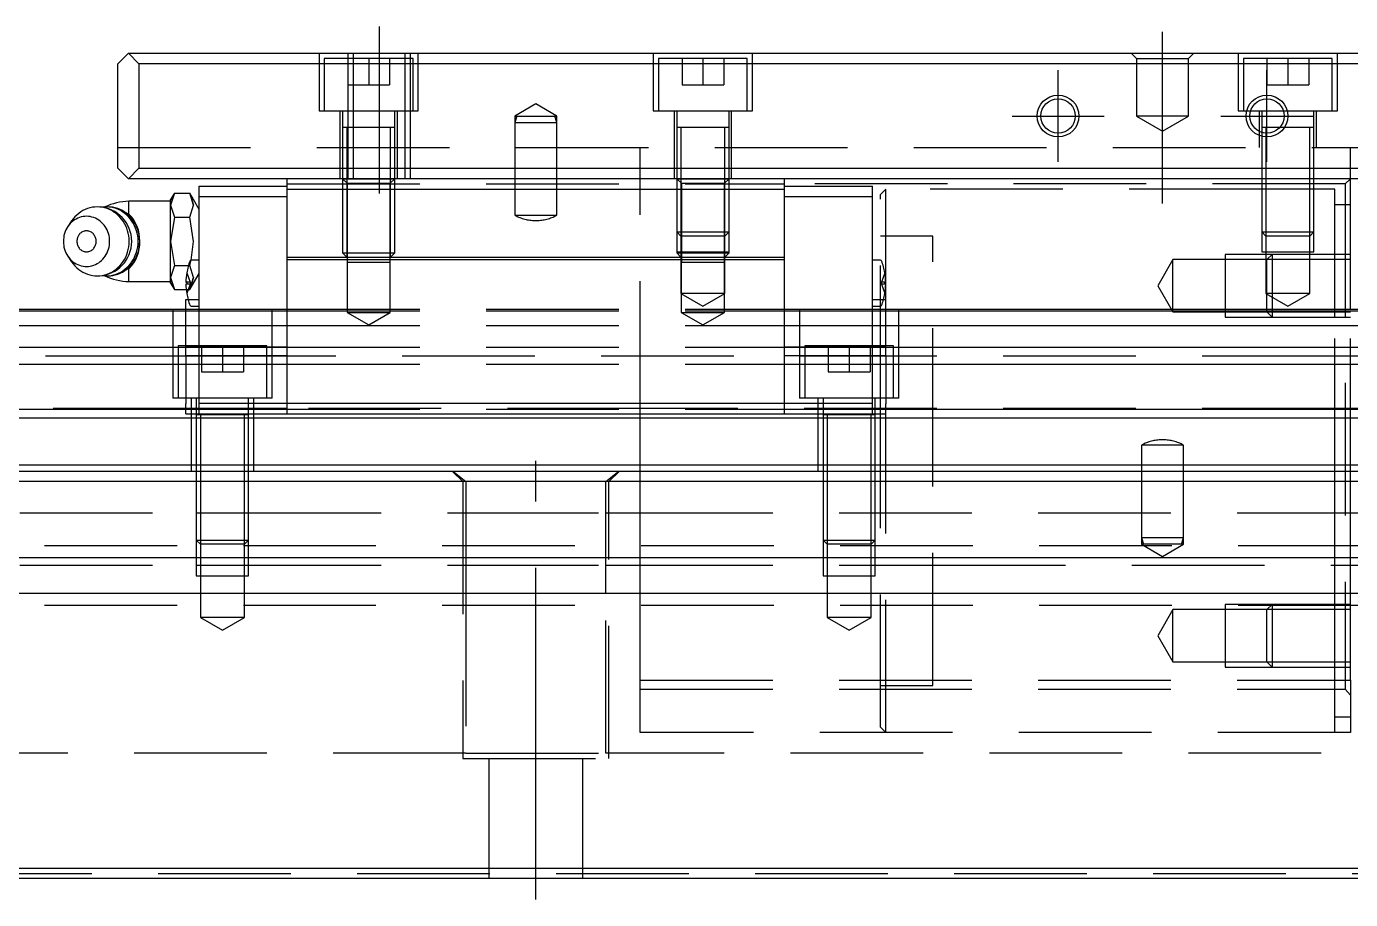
# Model space of a CAD drawing. Extents: x -13 to 794, y -395 to 120.
# Drawn here: x 121.2 to 248, y -354.8 to -271.2 of the extents above; entities that cross this region are included whole.
import ezdxf

# ---------------------------------------------------------------- set-up
doc = ezdxf.new("R2010")
doc.units = 0
doc.linetypes.add('CENTER', pattern=[50.8, 31.75, -6.35, 6.35, -6.35])
doc.linetypes.add('DASHED', pattern=[19.05, 12.7, -6.35])
doc.layers.get('0').update_dxf_attribs({"linetype": 'CONTINUOUS'})
doc.layers.add('CENTER', color=1, linetype='CENTER')

msp = doc.modelspace()

# ---------------------------------------------------------------- linework, layer by layer
at = {"color": 7, "linetype": 'CONTINUOUS'}
for p, q in [((131, -273.78), (130, -274.78)), ((132, -274.78), (131, -273.78)), ((131, -273.78), (329, -273.78)), ((130, -284.78), (130, -274.78)), ((132, -274.78), (132, -284.78)), ((328, -274.78), (132, -274.78)), ((156.5, -280.88), (151.5, -280.88)), ((156.5, -280.88), (151.5, -280.88)), ((156.5, -280.88), (151.5, -280.88)), ((188.5, -280.88), (183.5, -280.88)), ((188.5, -280.88), (183.5, -280.88)), ((188.5, -280.88), (183.5, -280.88)), ((188.5, -280.88), (183.5, -280.88)), ((241.23, -280.88), (239.5, -280.88)), ((244.5, -280.88), (239.5, -280.88)), ((241.67, -280.88), (241.23, -280.88)), ((244.5, -280.88), (241.67, -280.88)), ((130, -284.78), (131, -285.78)), ((131, -285.78), (132, -284.78)), ((132, -284.78), (328, -284.78)), ((329, -285.78), (131, -285.78)), ((137.77, -286.48), (146.2, -286.48)), ((137.77, -287.48), (137.77, -286.48)), ((146.2, -286.78), (146.2, -285.78)), ((193.8, -286.78), (193.8, -285.78)), ((193.8, -286.48), (202.23, -286.48)), ((202.23, -287.48), (202.23, -286.48)), ((248, -298.28), (248, -285.78)), ((135.4, -287.16), (135.04, -287.78)), ((135.4, -287.16), (135.04, -288.32)), ((135.4, -287.16), (135.4, -287.16)), ((135.4, -287.16), (136.87, -287.16)), ((137.22, -287.78), (136.87, -287.16)), ((137.22, -288.32), (136.87, -287.16)), ((137.77, -307.28), (137.77, -287.48)), ((137.77, -287.48), (146.2, -287.48)), ((146.2, -293.28), (146.2, -286.78)), ((146.2, -286.78), (193.8, -286.78)), ((193.8, -293.28), (193.8, -286.78)), ((193.8, -287.48), (202.23, -287.48)), ((202.23, -307.28), (202.23, -287.48)), ((126.44, -288.96), (126.24, -289.1)), ((126.64, -288.83), (126.44, -288.96)), ((126.86, -288.73), (126.64, -288.83)), ((127.08, -288.64), (126.86, -288.73)), ((127.31, -288.57), (127.08, -288.64)), ((127.55, -288.52), (127.31, -288.57)), ((127.78, -288.49), (127.55, -288.52)), ((128.02, -288.48), (127.78, -288.49)), ((128.26, -288.49), (128.02, -288.48)), ((128.5, -288.52), (128.26, -288.49)), ((128.88, -288.48), (128.47, -288.51)), ((128.73, -288.57), (128.5, -288.52)), ((128.96, -288.64), (128.73, -288.57)), ((129.03, -288.48), (128.88, -288.48)), ((129.12, -288.49), (128.88, -288.48)), ((129.19, -288.73), (128.96, -288.64)), ((129.27, -288.49), (129.03, -288.48)), ((129.36, -288.52), (129.12, -288.49)), ((129.4, -288.84), (129.19, -288.73)), ((129.51, -288.52), (129.27, -288.49)), ((129.59, -288.57), (129.36, -288.52)), ((129.61, -288.97), (129.4, -288.84)), ((129.74, -288.57), (129.51, -288.52)), ((129.82, -288.64), (129.59, -288.57)), ((129.81, -289.11), (129.61, -288.97)), ((129.97, -288.64), (129.74, -288.57)), ((130.04, -288.73), (129.82, -288.64)), ((130.2, -288.73), (129.97, -288.64)), ((130.26, -288.84), (130.04, -288.73)), ((130.42, -288.84), (130.2, -288.73)), ((130.47, -288.97), (130.26, -288.84)), ((130.28, -288.77), (131.04, -289.17)), ((130.62, -288.97), (130.42, -288.84)), ((130.67, -289.11), (130.47, -288.97)), ((130.82, -289.11), (130.62, -288.97)), ((135.04, -287.93), (131.04, -287.93)), ((131.04, -289.17), (131.04, -287.93)), ((135.04, -288.32), (135.04, -287.78)), ((135.04, -291.78), (135.04, -288.32)), ((135.04, -288.32), (135.4, -289.47)), ((136.87, -289.47), (137.22, -288.32)), ((137.77, -288.72), (137.22, -287.78)), ((125.56, -289.82), (125.2, -290.36)), ((125.31, -290.21), (125.2, -290.36)), ((125.43, -290.07), (125.31, -290.21)), ((125.56, -289.94), (125.43, -290.07)), ((125.71, -289.62), (125.56, -289.82)), ((125.69, -289.83), (125.56, -289.94)), ((125.84, -289.73), (125.69, -289.83)), ((125.88, -289.43), (125.71, -289.62)), ((125.99, -289.64), (125.84, -289.73)), ((126.05, -289.26), (125.88, -289.43)), ((126.15, -289.56), (125.99, -289.64)), ((126.24, -289.1), (126.05, -289.26)), ((126.31, -289.49), (126.15, -289.56)), ((126.48, -289.44), (126.31, -289.49)), ((126.65, -289.41), (126.48, -289.44)), ((126.82, -289.39), (126.65, -289.41)), ((127, -289.38), (126.82, -289.39)), ((127.17, -289.39), (127, -289.38)), ((127.34, -289.41), (127.17, -289.39)), ((127.51, -289.45), (127.34, -289.41)), ((127.68, -289.5), (127.51, -289.45)), ((127.84, -289.57), (127.68, -289.5)), ((128, -289.65), (127.84, -289.57)), ((128.15, -289.74), (128, -289.65)), ((128.29, -289.84), (128.15, -289.74)), ((128.43, -289.96), (128.29, -289.84)), ((128.56, -290.09), (128.43, -289.96)), ((128.67, -290.23), (128.56, -290.09)), ((128.78, -290.37), (128.67, -290.23)), ((130, -289.27), (129.81, -289.11)), ((130.17, -289.45), (130, -289.27)), ((130.34, -289.64), (130.17, -289.45)), ((130.49, -289.84), (130.34, -289.64)), ((130.62, -290.06), (130.49, -289.84)), ((130.74, -290.28), (130.62, -290.06)), ((130.86, -289.27), (130.67, -289.11)), ((130.84, -290.52), (130.74, -290.28)), ((131.01, -289.27), (130.82, -289.11)), ((131.03, -289.45), (130.86, -289.27)), ((131.19, -289.45), (131.01, -289.27)), ((131.2, -289.64), (131.03, -289.45)), ((131.35, -289.64), (131.19, -289.45)), ((131.34, -289.84), (131.2, -289.64)), ((131.48, -290.06), (131.34, -289.84)), ((131.5, -289.84), (131.35, -289.64)), ((131.59, -290.28), (131.48, -290.06)), ((131.63, -290.06), (131.5, -289.84)), ((131.69, -290.52), (131.59, -290.28)), ((131.75, -290.28), (131.63, -290.06)), ((131.85, -290.52), (131.75, -290.28)), ((135.4, -289.47), (135.04, -291.78)), ((135.4, -289.47), (136.87, -289.47)), ((137.22, -291.78), (136.87, -289.47)), ((124.8, -291.4), (124.77, -291.59)), ((124.83, -291.21), (124.8, -291.4)), ((124.88, -291.03), (124.83, -291.21)), ((124.94, -290.85), (124.88, -291.03)), ((125.02, -290.68), (124.94, -290.85)), ((125.1, -290.51), (125.02, -290.68)), ((125.2, -290.36), (125.1, -290.51)), ((126.09, -291.52), (126.08, -291.61)), ((126.12, -291.44), (126.09, -291.52)), ((126.15, -291.36), (126.12, -291.44)), ((126.19, -291.28), (126.15, -291.36)), ((126.23, -291.21), (126.19, -291.28)), ((126.28, -291.14), (126.23, -291.21)), ((126.33, -291.07), (126.28, -291.14)), ((126.39, -291.01), (126.33, -291.07)), ((126.46, -290.96), (126.39, -291.01)), ((126.52, -290.91), (126.46, -290.96)), ((126.59, -290.87), (126.52, -290.91)), ((126.67, -290.84), (126.59, -290.87)), ((126.75, -290.81), (126.67, -290.84)), ((126.82, -290.8), (126.75, -290.81)), ((126.9, -290.78), (126.82, -290.8)), ((126.99, -290.78), (126.9, -290.78)), ((127.07, -290.78), (126.99, -290.78)), ((127.15, -290.8), (127.07, -290.78)), ((127.22, -290.81), (127.15, -290.8)), ((127.3, -290.84), (127.22, -290.81)), ((127.38, -290.87), (127.3, -290.84)), ((127.45, -290.91), (127.38, -290.87)), ((127.52, -290.96), (127.45, -290.91)), ((127.58, -291.01), (127.52, -290.96)), ((127.64, -291.07), (127.58, -291.01)), ((127.69, -291.14), (127.64, -291.07)), ((127.74, -291.21), (127.69, -291.14)), ((127.79, -291.28), (127.74, -291.21)), ((127.82, -291.36), (127.79, -291.28)), ((127.85, -291.44), (127.82, -291.36)), ((127.88, -291.52), (127.85, -291.44)), ((127.9, -291.61), (127.88, -291.52)), ((128.88, -290.53), (128.78, -290.37)), ((128.96, -290.69), (128.88, -290.53)), ((129.03, -290.86), (128.96, -290.69)), ((129.09, -291.04), (129.03, -290.86)), ((129.14, -291.22), (129.09, -291.04)), ((129.18, -291.41), (129.14, -291.22)), ((129.2, -291.59), (129.18, -291.41)), ((130.92, -290.76), (130.84, -290.52)), ((130.98, -291.01), (130.92, -290.76)), ((131.03, -291.26), (130.98, -291.01)), ((131.06, -291.52), (131.03, -291.26)), ((131.07, -291.78), (131.06, -291.52)), ((131.78, -290.76), (131.69, -290.52)), ((131.84, -291.01), (131.78, -290.76)), ((131.89, -291.26), (131.84, -291.01)), ((131.93, -290.76), (131.85, -290.52)), ((131.92, -291.52), (131.89, -291.26)), ((131.93, -291.78), (131.92, -291.52)), ((132, -291.01), (131.93, -290.76)), ((132.04, -291.26), (132, -291.01)), ((132.07, -291.52), (132.04, -291.26)), ((132.08, -291.78), (132.07, -291.52)), ((124.77, -291.59), (124.77, -291.78)), ((124.77, -291.78), (124.77, -291.97)), ((124.77, -291.97), (124.8, -292.16)), ((124.8, -292.16), (124.83, -292.35)), ((124.83, -292.35), (124.88, -292.53)), ((124.88, -292.53), (124.94, -292.71)), ((124.94, -292.71), (125.02, -292.88)), ((126.08, -291.61), (126.06, -291.69)), ((126.06, -291.69), (126.06, -291.78)), ((126.06, -291.78), (126.06, -291.87)), ((126.06, -291.87), (126.08, -291.95)), ((126.08, -291.95), (126.09, -292.04)), ((126.09, -292.04), (126.12, -292.12)), ((126.12, -292.12), (126.15, -292.2)), ((126.15, -292.2), (126.19, -292.28)), ((126.19, -292.28), (126.23, -292.35)), ((126.23, -292.35), (126.28, -292.42)), ((126.28, -292.42), (126.33, -292.49)), ((126.33, -292.49), (126.39, -292.55)), ((126.39, -292.55), (126.46, -292.6)), ((126.46, -292.6), (126.52, -292.65)), ((126.52, -292.65), (126.59, -292.69)), ((126.59, -292.69), (126.67, -292.72)), ((126.67, -292.72), (126.75, -292.75)), ((126.75, -292.75), (126.82, -292.76)), ((126.82, -292.76), (126.9, -292.78)), ((126.9, -292.78), (126.99, -292.78)), ((126.99, -292.78), (127.07, -292.78)), ((127.07, -292.78), (127.15, -292.76)), ((127.15, -292.76), (127.22, -292.75)), ((127.22, -292.75), (127.3, -292.72)), ((127.3, -292.72), (127.38, -292.69)), ((127.38, -292.69), (127.45, -292.65)), ((127.45, -292.65), (127.52, -292.6)), ((127.52, -292.6), (127.58, -292.55)), ((127.58, -292.55), (127.64, -292.49)), ((127.64, -292.49), (127.69, -292.42)), ((127.69, -292.42), (127.74, -292.35)), ((127.74, -292.35), (127.79, -292.28)), ((127.79, -292.28), (127.82, -292.2)), ((127.82, -292.2), (127.85, -292.12)), ((127.85, -292.12), (127.88, -292.04)), ((127.88, -292.04), (127.9, -291.95)), ((127.91, -291.69), (127.9, -291.61)), ((127.9, -291.95), (127.91, -291.87)), ((127.91, -291.78), (127.91, -291.69)), ((127.91, -291.87), (127.91, -291.78)), ((128.96, -292.87), (129.03, -292.7)), ((129.03, -292.7), (129.09, -292.52)), ((129.09, -292.52), (129.14, -292.34)), ((129.14, -292.34), (129.18, -292.15)), ((129.18, -292.15), (129.2, -291.97)), ((129.2, -291.78), (129.2, -291.59)), ((129.2, -291.97), (129.2, -291.78)), ((130.84, -293.04), (130.92, -292.8)), ((130.92, -292.8), (130.98, -292.55)), ((130.98, -292.55), (131.03, -292.3)), ((131.03, -292.3), (131.06, -292.04)), ((131.06, -292.04), (131.07, -291.78)), ((131.69, -293.04), (131.78, -292.8)), ((131.78, -292.8), (131.84, -292.55)), ((131.84, -292.55), (131.89, -292.3)), ((131.85, -293.04), (131.93, -292.8)), ((131.89, -292.3), (131.92, -292.04)), ((131.92, -292.04), (131.93, -291.78)), ((131.93, -292.8), (132, -292.55)), ((132, -292.55), (132.04, -292.3)), ((132.04, -292.3), (132.07, -292.04)), ((132.07, -292.04), (132.08, -291.78)), ((135.04, -291.78), (135.4, -294.09)), ((135.04, -295.24), (135.04, -291.78)), ((137, -293.58), (137.22, -291.78)), ((125.02, -292.88), (125.1, -293.05)), ((125.1, -293.05), (125.2, -293.2)), ((125.2, -293.2), (125.56, -293.74)), ((125.2, -293.2), (125.31, -293.35)), ((125.31, -293.35), (125.43, -293.49)), ((125.43, -293.49), (125.56, -293.62)), ((125.56, -293.62), (125.69, -293.73)), ((125.56, -293.74), (125.71, -293.94)), ((125.69, -293.73), (125.84, -293.83)), ((125.71, -293.94), (125.88, -294.13)), ((125.84, -293.83), (125.99, -293.92)), ((125.99, -293.92), (126.15, -294)), ((126.15, -294), (126.31, -294.07)), ((126.31, -294.07), (126.48, -294.12)), ((127.51, -294.11), (127.68, -294.06)), ((127.68, -294.06), (127.84, -293.99)), ((127.84, -293.99), (128, -293.91)), ((128, -293.91), (128.15, -293.82)), ((128.15, -293.82), (128.29, -293.72)), ((128.29, -293.72), (128.43, -293.6)), ((128.43, -293.6), (128.56, -293.47)), ((128.56, -293.47), (128.67, -293.33)), ((128.67, -293.33), (128.78, -293.19)), ((128.78, -293.19), (128.88, -293.03)), ((128.88, -293.03), (128.96, -292.87)), ((130.17, -294.11), (130.34, -293.92)), ((130.34, -293.92), (130.49, -293.72)), ((130.49, -293.72), (130.62, -293.5)), ((130.62, -293.5), (130.74, -293.28)), ((130.74, -293.28), (130.84, -293.04)), ((131.03, -294.11), (131.2, -293.92)), ((131.19, -294.11), (131.35, -293.92)), ((131.2, -293.92), (131.34, -293.72)), ((131.34, -293.72), (131.48, -293.5)), ((131.35, -293.92), (131.5, -293.72)), ((131.48, -293.5), (131.59, -293.28)), ((131.5, -293.72), (131.63, -293.5)), ((131.59, -293.28), (131.69, -293.04)), ((131.63, -293.5), (131.75, -293.28)), ((131.75, -293.28), (131.85, -293.04)), ((137.77, -293.58), (136.99, -293.58)), ((146.2, -293.53), (146.2, -293.28)), ((146.2, -293.28), (193.8, -293.28)), ((146.2, -307.28), (146.2, -293.53)), ((146.2, -293.53), (193.8, -293.53)), ((193.8, -293.53), (193.8, -293.28)), ((193.8, -307.28), (193.8, -293.53)), ((203.01, -293.58), (202.23, -293.58)), ((125.88, -294.13), (126.05, -294.3)), ((126.05, -294.3), (126.24, -294.46)), ((126.24, -294.46), (126.44, -294.6)), ((126.44, -294.6), (126.64, -294.73)), ((126.48, -294.12), (126.65, -294.15)), ((126.64, -294.73), (126.86, -294.83)), ((126.65, -294.15), (126.82, -294.17)), ((126.82, -294.17), (127, -294.18)), ((126.86, -294.83), (127.08, -294.92)), ((127, -294.18), (127.17, -294.17)), ((127.08, -294.92), (127.31, -294.99)), ((127.17, -294.17), (127.34, -294.15)), ((127.31, -294.99), (127.55, -295.04)), ((127.34, -294.15), (127.51, -294.11)), ((127.55, -295.04), (127.78, -295.07)), ((127.78, -295.07), (128.02, -295.08)), ((128.02, -295.08), (128.26, -295.07)), ((128.26, -295.07), (128.5, -295.04)), ((128.47, -295.05), (128.88, -295.08)), ((128.5, -295.04), (128.73, -294.99)), ((128.73, -294.99), (128.96, -294.92)), ((128.88, -295.08), (129.12, -295.07)), ((128.88, -295.08), (129.03, -295.08)), ((128.96, -294.92), (129.19, -294.83)), ((129.03, -295.08), (129.27, -295.07)), ((129.12, -295.07), (129.36, -295.04)), ((129.19, -294.83), (129.4, -294.72)), ((129.27, -295.07), (129.51, -295.04)), ((129.36, -295.04), (129.59, -294.99)), ((129.4, -294.72), (129.61, -294.59)), ((129.51, -295.04), (129.74, -294.99)), ((129.59, -294.99), (129.82, -294.92)), ((129.61, -294.59), (129.81, -294.45)), ((129.74, -294.99), (129.97, -294.92)), ((129.81, -294.45), (130, -294.29)), ((129.82, -294.92), (130.04, -294.83)), ((129.97, -294.92), (130.2, -294.83)), ((130, -294.29), (130.17, -294.11)), ((130.04, -294.83), (130.26, -294.72)), ((130.2, -294.83), (130.42, -294.72)), ((130.26, -294.72), (130.47, -294.59)), ((131.04, -294.39), (130.28, -294.79)), ((130.42, -294.72), (130.62, -294.59)), ((130.47, -294.59), (130.67, -294.45)), ((130.62, -294.59), (130.82, -294.45)), ((130.67, -294.45), (130.86, -294.29)), ((130.82, -294.45), (131.01, -294.29)), ((130.86, -294.29), (131.03, -294.11)), ((131.01, -294.29), (131.19, -294.11)), ((131.04, -295.63), (131.04, -294.39)), ((135.4, -294.09), (135.04, -295.24)), ((135.04, -295.78), (135.04, -295.24)), ((135.04, -295.24), (135.4, -296.4)), ((135.4, -294.09), (136.74, -294.09)), ((131.04, -295.63), (135.04, -295.63)), ((135.04, -295.78), (135.4, -296.4)), ((135.4, -296.4), (135.4, -296.4)), ((135.4, -296.4), (136.53, -296.4)), ((136.5, -295.68), (136.58, -295.68)), ((136.58, -295.88), (136.5, -295.88)), ((136.58, -295.68), (136.58, -295.88)), ((203.42, -295.88), (203.42, -295.68)), ((203.42, -295.68), (203.5, -295.68)), ((203.5, -295.88), (203.42, -295.88)), ((136.5, -297.35), (136.71, -297.35)), ((136.5, -299.95), (136.5, -297.35)), ((203.29, -297.35), (203.5, -297.35)), ((203.5, -299.95), (203.5, -297.35)), ((0, -298.28), (136.5, -298.28)), ((0, -298.44), (136.5, -298.44)), ((136.99, -297.98), (137.77, -297.98)), ((202.23, -297.98), (203.01, -297.98)), ((203.5, -298.28), (256.5, -298.28)), ((203.5, -298.44), (256.5, -298.44)), ((0, -299.84), (136.5, -299.84)), ((136.5, -301.86), (136.5, -299.95)), ((203.5, -299.84), (256.5, -299.84)), ((203.5, -301.86), (203.5, -299.95)), ((0, -301.92), (136.5, -301.92)), ((136.5, -302.71), (136.5, -301.86)), ((136.5, -301.86), (137.77, -301.86)), ((136.5, -302.71), (136.5, -307.32)), ((136.5, -302.71), (137.77, -302.71)), ((202.23, -301.86), (203.5, -301.86)), ((202.23, -302.71), (203.5, -302.71)), ((203.5, -302.71), (203.5, -301.86)), ((203.5, -301.92), (256.5, -301.92)), ((203.5, -302.71), (203.5, -307.32)), ((0, -303.54), (136.5, -303.54)), ((203.5, -303.54), (256.5, -303.54)), ((0, -307.83), (136.5, -307.83)), ((136.5, -308.28), (136.5, -307.32)), ((137.77, -308.28), (137.77, -307.28)), ((137.77, -307.28), (146.2, -307.28)), ((146.2, -308.28), (146.2, -307.28)), ((146.2, -307.28), (193.8, -307.28)), ((193.8, -307.28), (202.23, -307.28)), ((193.8, -308.28), (193.8, -307.28)), ((202.23, -308.28), (202.23, -307.28)), ((203.5, -308.28), (203.5, -307.32)), ((203.5, -307.83), (256.5, -307.83)), ((0, -308.68), (460, -308.68)), ((136.5, -308.28), (137.77, -308.28)), ((142.5, -308.38), (137.5, -308.38)), ((137.77, -308.28), (146.2, -308.28)), ((146.2, -308.28), (193.8, -308.28)), ((193.8, -308.28), (202.23, -308.28)), ((202.23, -308.28), (203.5, -308.28)), ((0, -313.18), (460, -313.18)), ((1, -313.78), (459, -313.78)), ((458, -314.78), (2, -314.78)), ((458, -322.08), (2, -322.08)), ((458, -325.48), (2, -325.48)), ((2, -351.78), (458, -351.78)), ((459, -352.78), (1, -352.78))]:
    msp.add_line(p, q, dxfattribs=at)
at = {"color": 3, "linetype": 'DASHED'}
for p, q in [((149.25, -273.78), (149.25, -279.28)), ((152, -273.78), (152, -274.28)), ((152.5, -273.78), (152.5, -285.78)), ((157.5, -285.78), (157.5, -273.78)), ((158, -274.28), (158, -273.78)), ((158.75, -279.28), (158.75, -273.78)), ((181.25, -273.78), (181.25, -279.28)), ((190.75, -279.28), (190.75, -273.78)), ((227, -273.78), (227.5, -274.28)), ((232.5, -274.28), (233, -273.78)), ((237.25, -273.78), (237.25, -279.28)), ((246.75, -279.28), (246.75, -273.78)), ((149.75, -274.28), (149.75, -279.28)), ((158.25, -274.28), (149.75, -274.28)), ((152, -274.28), (152, -276.78)), ((154, -274.28), (154, -276.78)), ((156, -274.28), (156, -276.78)), ((158, -279.28), (158, -274.28)), ((158.25, -279.28), (158.25, -274.28)), ((181.75, -274.28), (181.75, -279.28)), ((190.25, -274.28), (181.75, -274.28)), ((184, -274.28), (184, -276.78)), ((186, -274.28), (186, -276.78)), ((188, -274.28), (188, -276.78)), ((190.25, -279.28), (190.25, -274.28)), ((227.5, -274.28), (227.5, -279.78)), ((227.5, -274.28), (232.5, -274.28)), ((232.5, -279.78), (232.5, -274.28)), ((237.75, -274.28), (237.75, -279.28)), ((246.25, -274.28), (237.75, -274.28)), ((240, -274.28), (240, -276.78)), ((242, -274.28), (242, -276.78)), ((244, -274.28), (244, -276.78)), ((246.25, -279.28), (246.25, -274.28)), ((152, -276.78), (152, -279.28)), ((152, -276.78), (154, -276.78)), ((154, -276.78), (156, -276.78)), ((184, -276.78), (186, -276.78)), ((186, -276.78), (188, -276.78)), ((240, -276.78), (242, -276.78)), ((242, -276.78), (244, -276.78)), ((170, -278.63), (168, -279.78)), ((172, -279.78), (170, -278.63)), ((149.25, -279.28), (158.75, -279.28)), ((151.25, -279.28), (151.25, -285.78)), ((151.5, -279.28), (151.5, -280.88)), ((152, -279.28), (152, -280.88)), ((156.5, -280.88), (156.5, -279.28)), ((156.75, -285.78), (156.75, -279.28)), ((158, -285.78), (158, -279.28)), ((168, -279.78), (168, -280.41)), ((168.17, -279.78), (168, -280.41)), ((168, -279.78), (170, -279.78)), ((170, -279.78), (172, -279.78)), ((172, -280.41), (171.83, -279.78)), ((172, -280.41), (172, -279.78)), ((181.25, -279.28), (190.75, -279.28)), ((183.25, -279.28), (183.25, -285.78)), ((183.5, -279.28), (183.5, -280.88)), ((188.5, -280.88), (188.5, -279.28)), ((188.75, -285.78), (188.75, -279.28)), ((227.5, -279.78), (230, -281.22)), ((232.5, -279.78), (227.5, -279.78)), ((230, -281.22), (232.5, -279.78)), ((237.25, -279.28), (246.75, -279.28)), ((239.25, -279.28), (239.25, -282.78)), ((239.5, -279.28), (239.5, -280.88)), ((244.5, -280.88), (244.5, -279.28)), ((244.75, -282.78), (244.75, -279.28)), ((151.5, -280.88), (151.5, -285.78)), ((151.5, -280.88), (151.5, -280.88)), ((151.5, -280.88), (151.5, -280.89)), ((156.5, -280.88), (151.5, -280.88)), ((151.9, -280.88), (151.9, -285.78)), ((152, -280.88), (152, -285.78)), ((156.1, -285.78), (156.1, -280.88)), ((156.5, -280.88), (156.5, -280.88)), ((156.5, -285.78), (156.5, -280.88)), ((156.5, -280.89), (156.5, -280.88)), ((168, -280.41), (168, -285.78)), ((168, -280.41), (172, -280.41)), ((172, -285.78), (172, -280.41)), ((183.5, -280.88), (183.5, -280.89)), ((183.5, -280.88), (183.5, -285.78)), ((183.5, -280.88), (183.5, -280.88)), ((188.5, -280.88), (183.5, -280.88)), ((183.9, -280.88), (183.9, -285.78)), ((188.1, -285.78), (188.1, -280.88)), ((188.5, -280.89), (188.5, -280.88)), ((188.5, -280.88), (188.5, -280.88)), ((188.5, -285.78), (188.5, -280.88)), ((239.5, -280.88), (239.5, -280.89)), ((239.5, -280.88), (239.5, -281.35)), ((239.5, -280.88), (239.5, -280.88)), ((244.5, -280.88), (239.5, -280.88)), ((239.5, -281.35), (239.5, -281.72)), ((239.9, -280.88), (239.9, -281.43)), ((244.1, -282.78), (244.1, -280.88)), ((244.5, -280.89), (244.5, -280.88)), ((244.5, -280.88), (244.5, -280.88)), ((244.5, -282.78), (244.5, -280.88)), ((239.5, -281.72), (239.5, -282.78)), ((239.9, -281.43), (239.9, -281.78)), ((239.9, -281.78), (239.9, -282.78)), ((130, -282.78), (330, -282.78)), ((180, -285.78), (180, -282.78)), ((239.5, -282.78), (239.5, -285.78)), ((239.5, -282.78), (239.5, -285.78)), ((239.9, -282.78), (239.9, -285.78)), ((244.1, -285.78), (244.1, -282.78)), ((244.5, -285.78), (244.5, -282.78)), ((244.5, -285.78), (244.5, -282.78)), ((248, -285.78), (248, -282.78)), ((146.2, -286.28), (193.8, -286.28)), ((151.5, -285.78), (151.94, -286.22)), ((151.5, -285.78), (151.5, -292.88)), ((151.5, -285.78), (156.5, -285.78)), ((151.9, -285.78), (151.9, -293.28)), ((151.94, -286.22), (151.94, -293.78)), ((151.94, -286.22), (156.06, -286.22)), ((156.06, -286.22), (156.5, -285.78)), ((156.06, -293.78), (156.06, -286.22)), ((156.1, -293.28), (156.1, -285.78)), ((156.5, -292.88), (156.5, -285.78)), ((168, -285.78), (168, -289.28)), ((172, -289.28), (172, -285.78)), ((180, -308.28), (180, -285.78)), ((183.5, -285.78), (183.94, -286.22)), ((183.5, -285.78), (183.5, -292.88)), ((183.5, -285.78), (188.5, -285.78)), ((183.9, -285.78), (183.9, -293.28)), ((183.94, -286.22), (183.94, -293.78)), ((183.94, -286.22), (188.06, -286.22)), ((188.06, -286.22), (188.5, -285.78)), ((188.06, -293.78), (188.06, -286.22)), ((188.1, -293.28), (188.1, -285.78)), ((188.5, -292.88), (188.5, -285.78)), ((247.5, -286.28), (193.8, -286.28)), ((239.5, -285.78), (239.5, -290.88)), ((239.5, -285.78), (239.5, -290.88)), ((239.9, -285.78), (239.9, -291.28)), ((244.1, -291.28), (244.1, -285.78)), ((244.5, -290.88), (244.5, -285.78)), ((244.5, -290.88), (244.5, -285.78)), ((248, -285.78), (247.5, -286.28)), ((247.5, -286.28), (247.5, -334.63)), ((135.04, -288.32), (135.4, -287.16)), ((136.87, -287.16), (137.22, -288.32)), ((203.5, -286.78), (203, -287.28)), ((203, -306.78), (203, -287.28)), ((239.5, -286.78), (203.5, -286.78)), ((203.5, -297.35), (203.5, -286.78)), ((239.9, -286.78), (239.5, -286.78)), ((244.1, -286.78), (239.9, -286.78)), ((244.5, -286.78), (244.1, -286.78)), ((246.5, -286.78), (244.5, -286.78)), ((246.5, -293.03), (246.5, -286.78)), ((248, -288.28), (246.5, -288.28)), ((168, -289.28), (172, -289.28)), ((169.94, -289.78), (170.06, -289.78)), ((183.5, -290.88), (183.9, -291.28)), ((183.5, -290.88), (183.9, -290.88)), ((183.9, -290.88), (188.5, -290.88)), ((188.1, -291.28), (183.9, -291.28)), ((188.1, -291.28), (188.5, -290.88)), ((208, -291.28), (203, -291.28)), ((208, -312.78), (208, -291.28)), ((239.5, -290.88), (239.9, -291.28)), ((239.5, -290.88), (239.5, -292.78)), ((239.5, -290.88), (244.5, -290.88)), ((239.9, -291.28), (239.9, -292.78)), ((244.1, -291.28), (239.9, -291.28)), ((244.1, -291.28), (244.5, -290.88)), ((244.1, -292.78), (244.1, -291.28)), ((244.5, -292.78), (244.5, -290.88)), ((183.5, -292.78), (183.9, -292.78)), ((183.9, -292.78), (188.5, -292.78)), ((239.5, -292.78), (244.5, -292.78)), ((239.9, -292.78), (239.9, -296.78)), ((244.1, -296.78), (244.1, -292.78)), ((136.87, -294.09), (137, -293.58)), ((151.5, -292.88), (151.9, -293.28)), ((151.5, -292.88), (156.5, -292.88)), ((151.93, -293.78), (151.93, -298.58)), ((151.93, -293.78), (156.07, -293.78)), ((156.07, -298.58), (156.07, -293.78)), ((156.1, -293.28), (156.5, -292.88)), ((183.5, -292.88), (183.9, -293.28)), ((183.5, -292.88), (188.5, -292.88)), ((183.9, -293.28), (183.9, -296.78)), ((183.93, -293.78), (183.93, -298.58)), ((183.93, -293.78), (188.07, -293.78)), ((188.07, -298.58), (188.07, -293.78)), ((188.1, -293.28), (188.5, -292.88)), ((188.1, -296.78), (188.1, -293.28)), ((231, -293.53), (229.56, -296.03)), ((236, -293.53), (231, -293.53)), ((231, -298.53), (231, -293.53)), ((240.5, -293.03), (236, -293.03)), ((236, -293.03), (236, -299.03)), ((240, -293.53), (236, -293.53)), ((240.5, -293.03), (240, -293.53)), ((248, -293.53), (240, -293.53)), ((240, -298.53), (240, -293.53)), ((248, -293.03), (240.5, -293.03)), ((248, -293.03), (240.5, -293.03)), ((240.5, -293.03), (240.5, -299.03)), ((246.5, -293.53), (246.5, -293.03)), ((246.5, -298.28), (246.5, -293.53)), ((135.4, -296.4), (135.04, -295.24)), ((136.58, -294.78), (136.9, -295.68)), ((136.58, -294.78), (136.58, -294.78)), ((136.58, -294.78), (136.58, -294.78)), ((136.58, -294.78), (136.58, -294.78)), ((136.58, -294.78), (136.58, -294.78)), ((136.74, -294.09), (136.87, -294.09)), ((137.22, -295.24), (136.87, -294.09)), ((137.22, -295.24), (136.87, -296.4)), ((136.87, -296.4), (137.22, -295.24)), ((137.22, -295.78), (137.77, -294.84)), ((203.42, -294.78), (203.1, -295.68)), ((203.42, -294.78), (203.42, -294.78)), ((203.42, -294.78), (203.42, -294.78)), ((136.53, -296.4), (136.87, -296.4)), ((136.9, -295.68), (136.58, -295.68)), ((136.9, -295.88), (136.58, -296.78)), ((136.9, -295.88), (136.58, -295.88)), ((136.87, -296.4), (137.22, -295.78)), ((136.9, -295.68), (136.94, -295.78)), ((136.9, -295.88), (136.94, -295.78)), ((203.1, -295.68), (203.06, -295.78)), ((203.1, -295.88), (203.06, -295.78)), ((203.42, -295.68), (203.1, -295.68)), ((203.1, -295.88), (203.42, -296.78)), ((203.42, -295.88), (203.1, -295.88)), ((229.56, -296.03), (231, -298.53)), ((136.58, -296.78), (136.58, -296.78)), ((136.58, -296.78), (136.58, -296.78)), ((136.71, -297.35), (137.77, -297.35)), ((183.9, -296.78), (186, -297.99)), ((188.1, -296.78), (183.9, -296.78)), ((186, -297.99), (188.1, -296.78)), ((202.23, -297.35), (203.29, -297.35)), ((203.42, -296.78), (203.42, -296.78)), ((203.42, -296.78), (203.42, -296.78)), ((239.9, -296.78), (242, -297.99)), ((244.1, -296.78), (239.9, -296.78)), ((242, -297.99), (244.1, -296.78)), ((135.25, -298.28), (135.25, -306.78)), ((136.5, -298.28), (137.77, -298.28)), ((136.5, -298.44), (137.77, -298.44)), ((137.77, -298.28), (146.2, -298.28)), ((137.77, -298.44), (146.2, -298.44)), ((144.75, -306.78), (144.75, -298.28)), ((146.2, -298.28), (193.8, -298.28)), ((146.2, -298.44), (193.8, -298.44)), ((151.93, -298.58), (154, -299.77)), ((151.93, -298.58), (156.07, -298.58)), ((154, -299.77), (156.07, -298.58)), ((183.93, -298.58), (186, -299.77)), ((183.93, -298.58), (188.07, -298.58)), ((186, -299.77), (188.07, -298.58)), ((193.8, -298.28), (202.23, -298.28)), ((193.8, -298.44), (202.23, -298.44)), ((195.25, -298.28), (195.25, -306.78)), ((202.23, -298.28), (203.5, -298.28)), ((202.23, -298.44), (203.5, -298.44)), ((204.75, -306.78), (204.75, -298.28)), ((231, -298.53), (236, -298.53)), ((236, -298.53), (240, -298.53)), ((236, -299.03), (240.5, -299.03)), ((240, -298.53), (240.5, -299.03)), ((240, -298.53), (248, -298.53)), ((240.5, -299.03), (248, -299.03)), ((240.5, -299.03), (248, -299.03)), ((246.5, -298.53), (246.5, -298.28)), ((246.5, -299.03), (246.5, -298.53)), ((246.5, -313.78), (246.5, -299.03)), ((248, -313.78), (248, -298.28)), ((136.5, -299.84), (137.77, -299.84)), ((137.77, -299.84), (146.2, -299.84)), ((146.2, -299.84), (193.8, -299.84)), ((193.8, -299.84), (202.23, -299.84)), ((202.23, -299.84), (203.5, -299.84)), ((135.75, -302.78), (84.25, -302.78)), ((135.75, -301.78), (135.75, -306.78)), ((136.5, -301.78), (135.75, -301.78)), ((136.5, -302.78), (135.75, -302.78)), ((137.77, -301.78), (136.5, -301.78)), ((136.5, -301.92), (137.77, -301.92)), ((137.77, -302.78), (136.5, -302.78)), ((144.25, -301.78), (137.77, -301.78)), ((137.77, -301.86), (146.2, -301.86)), ((137.77, -301.92), (146.2, -301.92)), ((137.77, -302.71), (146.2, -302.71)), ((144.25, -302.78), (137.77, -302.78)), ((138, -301.78), (138, -304.28)), ((140, -301.78), (140, -304.28)), ((142, -301.78), (142, -304.28)), ((144.25, -306.78), (144.25, -301.78)), ((146.2, -302.78), (144.25, -302.78)), ((146.2, -301.92), (193.8, -301.92)), ((208, -302.78), (146.2, -302.78)), ((193.8, -301.86), (202.23, -301.86)), ((193.8, -301.92), (202.23, -301.92)), ((193.8, -302.71), (202.23, -302.71)), ((195.75, -301.78), (195.75, -306.78)), ((202.23, -301.78), (195.75, -301.78)), ((198, -301.78), (198, -304.28)), ((200, -301.78), (200, -304.28)), ((202, -301.78), (202, -304.28)), ((203.5, -301.78), (202.23, -301.78)), ((202.23, -301.92), (203.5, -301.92)), ((204.25, -301.78), (203.5, -301.78)), ((204.25, -306.78), (204.25, -301.78)), ((246.5, -302.78), (208, -302.78)), ((248, -302.78), (246.5, -302.78)), ((255, -302.78), (248, -302.78)), ((136.5, -303.54), (137.77, -303.54)), ((137.77, -303.54), (146.2, -303.54)), ((146.2, -303.54), (193.8, -303.54)), ((193.8, -303.54), (202.23, -303.54)), ((202.23, -303.54), (203.5, -303.54)), ((138, -304.28), (140, -304.28)), ((140, -304.28), (142, -304.28)), ((198, -304.28), (200, -304.28)), ((200, -304.28), (202, -304.28)), ((136.5, -307.78), (82.5, -307.78)), ((144.75, -306.78), (135.25, -306.78)), ((137.5, -307.78), (136.5, -307.78)), ((136.5, -307.83), (137.77, -307.83)), ((137, -306.78), (137, -313.78)), ((137.5, -306.78), (137.5, -308.28)), ((137.77, -307.78), (137.5, -307.78)), ((142.5, -307.78), (137.77, -307.78)), ((137.77, -307.83), (146.2, -307.83)), ((142.5, -308.28), (142.5, -306.78)), ((146.2, -307.78), (142.5, -307.78)), ((143, -313.78), (143, -306.78)), ((180, -307.78), (146.2, -307.78)), ((146.2, -307.83), (193.8, -307.83)), ((246.5, -307.78), (180, -307.78)), ((193.8, -307.83), (202.23, -307.83)), ((204.75, -306.78), (195.25, -306.78)), ((197, -306.78), (197, -313.78)), ((197.5, -306.78), (197.5, -308.28)), ((202.23, -307.83), (203.5, -307.83)), ((202.5, -308.28), (202.5, -306.78)), ((203, -313.78), (203, -306.78)), ((248, -307.78), (246.5, -307.78)), ((256.5, -307.78), (248, -307.78)), ((137.5, -308.28), (137.5, -308.38)), ((137.5, -308.37), (137.5, -308.38)), ((137.5, -308.38), (137.5, -308.38)), ((137.5, -308.38), (137.5, -313.78)), ((142.5, -308.38), (137.5, -308.38)), ((137.9, -308.38), (137.9, -313.78)), ((142.1, -313.78), (142.1, -308.38)), ((142.5, -308.38), (142.5, -308.28)), ((142.5, -308.38), (142.5, -308.37)), ((142.5, -308.38), (142.5, -308.38)), ((142.5, -313.78), (142.5, -308.38)), ((180, -313.78), (180, -308.28)), ((197.5, -308.28), (197.5, -308.38)), ((197.5, -308.37), (197.5, -308.38)), ((197.5, -308.38), (197.5, -313.78)), ((197.5, -308.38), (197.5, -308.38)), ((202.5, -308.38), (197.5, -308.38)), ((197.9, -308.38), (197.9, -313.78)), ((202.1, -313.78), (202.1, -308.38)), ((202.5, -308.38), (202.5, -308.28)), ((202.5, -308.38), (202.5, -308.37)), ((202.5, -313.78), (202.5, -308.38)), ((202.5, -308.38), (202.5, -308.38)), ((203.5, -312.78), (203.5, -308.28)), ((228, -311.28), (228, -313.78)), ((232, -311.28), (228, -311.28)), ((230.06, -310.78), (229.94, -310.78)), ((232, -313.78), (232, -311.28)), ((203.5, -338.78), (203.5, -312.78)), ((208, -334.28), (208, -312.78)), ((137.5, -313.78), (137.5, -320.38)), ((137.5, -313.78), (137.5, -320.38)), ((137.9, -313.78), (137.9, -320.78)), ((142.1, -320.78), (142.1, -313.78)), ((142.5, -320.38), (142.5, -313.78)), ((142.5, -320.38), (142.5, -313.78)), ((162, -313.78), (163, -314.78)), ((162.06, -313.78), (163.29, -314.78)), ((176.71, -314.78), (177.94, -313.78)), ((177, -314.78), (178, -313.78)), ((180, -322.08), (180, -313.78)), ((197.5, -313.78), (197.5, -320.38)), ((197.5, -313.78), (197.5, -320.38)), ((197.9, -313.78), (197.9, -320.78)), ((202.1, -320.78), (202.1, -313.78)), ((202.5, -320.38), (202.5, -313.78)), ((202.5, -320.38), (202.5, -313.78)), ((203, -338.28), (203, -313.78)), ((228, -313.78), (228, -320.15)), ((232, -320.15), (232, -313.78)), ((246.5, -322.08), (246.5, -313.78)), ((248, -322.08), (248, -313.78)), ((163, -314.78), (163, -341.28)), ((163.29, -314.78), (163.29, -322.08)), ((176.71, -322.08), (176.71, -314.78)), ((177, -341.28), (177, -314.78)), ((82.5, -317.78), (137.5, -317.78)), ((137.5, -317.78), (137.9, -317.78)), ((137.9, -317.78), (142.1, -317.78)), ((142.1, -317.78), (142.5, -317.78)), ((142.5, -317.78), (163.29, -317.78)), ((163.29, -317.78), (176.71, -317.78)), ((176.71, -317.78), (180, -317.78)), ((180, -317.78), (246.5, -317.78)), ((246.5, -317.78), (248, -317.78)), ((248, -317.78), (257.5, -317.78)), ((137.5, -320.38), (137.9, -320.78)), ((137.5, -320.38), (137.5, -322.08)), ((137.5, -320.38), (142.5, -320.38)), ((142.1, -320.78), (142.5, -320.38)), ((142.5, -322.08), (142.5, -320.38)), ((197.5, -320.38), (197.9, -320.78)), ((197.5, -320.38), (197.5, -322.08)), ((197.5, -320.38), (202.5, -320.38)), ((202.1, -320.78), (202.5, -320.38)), ((202.5, -322.08), (202.5, -320.38)), ((228, -320.15), (228, -320.78)), ((228, -320.15), (228.17, -320.78)), ((232, -320.15), (228, -320.15)), ((231.83, -320.78), (232, -320.15)), ((232, -320.78), (232, -320.15)), ((459.5, -320.93), (0.5, -320.93)), ((137.9, -320.78), (137.9, -323.78)), ((142.1, -320.78), (137.9, -320.78)), ((142.1, -323.78), (142.1, -320.78)), ((197.9, -320.78), (197.9, -323.78)), ((202.1, -320.78), (197.9, -320.78)), ((202.1, -323.78), (202.1, -320.78)), ((228, -320.78), (230, -321.93)), ((232, -320.78), (228, -320.78)), ((230, -321.93), (232, -320.78)), ((82.5, -322.78), (137.5, -322.78)), ((137.5, -322.08), (137.5, -323.78)), ((137.5, -322.78), (142.5, -322.78)), ((142.5, -323.78), (142.5, -322.08)), ((142.5, -322.78), (163.29, -322.78)), ((163.29, -322.08), (163.29, -325.48)), ((163.29, -322.78), (176.71, -322.78)), ((176.71, -325.48), (176.71, -322.08)), ((176.71, -322.78), (180, -322.78)), ((180, -325.48), (180, -322.08)), ((180, -322.78), (208, -322.78)), ((197.5, -322.08), (197.5, -323.78)), ((202.5, -323.78), (202.5, -322.08)), ((208, -322.78), (246.5, -322.78)), ((246.5, -325.48), (246.5, -322.08)), ((246.5, -322.78), (248, -322.78)), ((248, -325.48), (248, -322.08)), ((248, -322.78), (255, -322.78)), ((137.5, -323.78), (142.5, -323.78)), ((137.9, -323.78), (137.9, -327.78)), ((142.1, -327.78), (142.1, -323.78)), ((197.5, -323.78), (202.5, -323.78)), ((197.9, -323.78), (197.9, -327.78)), ((202.1, -327.78), (202.1, -323.78)), ((163.29, -325.48), (163.29, -340.78)), ((176.71, -340.78), (176.71, -325.48)), ((180, -333.78), (180, -325.48)), ((246.5, -326.53), (246.5, -325.48)), ((248, -333.78), (248, -325.48)), ((459.5, -326.63), (0.5, -326.63)), ((231, -327.03), (229.56, -329.53)), ((236, -327.03), (231, -327.03)), ((231, -332.03), (231, -327.03)), ((240.5, -326.53), (236, -326.53)), ((236, -326.53), (236, -332.53)), ((240, -327.03), (236, -327.03)), ((240.5, -326.53), (240, -327.03)), ((248, -327.03), (240, -327.03)), ((240, -332.03), (240, -327.03)), ((248, -326.53), (240.5, -326.53)), ((248, -326.53), (240.5, -326.53)), ((240.5, -326.53), (240.5, -332.53)), ((246.5, -327.03), (246.5, -326.53)), ((246.5, -338.78), (246.5, -327.03)), ((137.9, -327.78), (140, -328.99)), ((142.1, -327.78), (137.9, -327.78)), ((140, -328.99), (142.1, -327.78)), ((197.9, -327.78), (200, -328.99)), ((202.1, -327.78), (197.9, -327.78)), ((200, -328.99), (202.1, -327.78)), ((229.56, -329.53), (231, -332.03)), ((231, -332.03), (236, -332.03)), ((236, -332.03), (240, -332.03)), ((240, -332.03), (248, -332.03)), ((240, -332.03), (240.5, -332.53)), ((240, -332.03), (248, -332.03)), ((236, -332.53), (240.5, -332.53)), ((240.5, -332.53), (248, -332.53)), ((240.5, -332.53), (248, -332.53)), ((180, -338.78), (180, -333.78)), ((180, -333.78), (248, -333.78)), ((180, -334.63), (247.5, -334.63)), ((203, -334.28), (208, -334.28)), ((247.5, -334.63), (248, -335.23)), ((248, -333.78), (248, -338.78)), ((203, -338.28), (203.5, -338.78)), ((246.5, -337.28), (248, -337.28)), ((248, -338.78), (180, -338.78)), ((163.29, -340.78), (56.71, -340.78)), ((163.29, -340.78), (176.71, -340.78)), ((283.29, -340.78), (176.71, -340.78)), ((163, -341.28), (177, -341.28)), ((165.5, -341.28), (165.5, -352.78)), ((174.5, -352.78), (174.5, -341.28)), ((0.5, -352.28), (459.5, -352.28))]:
    msp.add_line(p, q, dxfattribs=at)
at = {"color": 3, "linetype": 'CONTINUOUS'}
for centre in [(220, -279.78), (240, -279.78)]:
    msp.add_circle(centre, 2, dxfattribs=at)
at = {"color": 7, "linetype": 'CONTINUOUS'}
for centre in [(220, -279.78), (240, -279.78)]:
    msp.add_circle(centre, 1.65, dxfattribs=at)
for centre, radius, start, end in [((128.02, -291.78), 3.3, 360, 87.0626), ((131.27, -293.93), 6, 92.1786, 114.894), ((128.67, -291.62), 3.41, 357.4169, 45.9491), ((128.02, -291.78), 3.3, 272.9134, 0), ((128.63, -291.92), 3.46, 314.3637, 2.4065), ((142.5, -295.78), 6, 159.1494, 170.4059), ((136.99, -293.68), 0.1, 90, 159.1494), ((203.01, -293.68), 0.1, 20.8506, 90), ((197.5, -295.78), 6, 9.5941, 20.8506), ((131.27, -289.63), 6, 245.106, 267.8214), ((142.5, -295.78), 6, 170.4203, 179.0449), ((197.5, -295.78), 6, 0.9551, 9.5797), ((142.5, -295.78), 6, 180.9551, 189.5797), ((197.5, -295.78), 6, 350.4203, 359.0449), ((142.5, -295.78), 6, 189.5941, 200.8506), ((197.5, -295.78), 6, 339.1494, 350.4059), ((136.99, -297.88), 0.1, 200.8506, 270), ((203.01, -297.88), 0.1, 270, 339.1494)]:
    msp.add_arc(centre, radius, start, end, dxfattribs=at)
at = {"color": 3, "linetype": 'DASHED'}
for centre, start, end in [((169.94, -285.78), 241.0305, 270), ((170.06, -285.78), 270, 298.9695), ((229.94, -314.78), 90, 118.9695), ((230.06, -314.78), 61.0305, 90)]:
    msp.add_arc(centre, 4, start, end, dxfattribs=at)
at = {"layer": 'CENTER', "color": 1, "linetype": 'CENTER'}
for p, q in [((155, -271.21), (155, -287.21)), ((230, -287.33), (230, -271.73)), ((220, -284.18), (220, -275.38)), ((240, -284.18), (240, -275.38)), ((215.6, -279.78), (224.4, -279.78)), ((235.6, -279.78), (244.4, -279.78)), ((230, -288.15), (230, -285.78)), ((170, -354.78), (170, -312.78))]:
    msp.add_line(p, q, dxfattribs=at)

doc.saveas('drawing.dxf')
